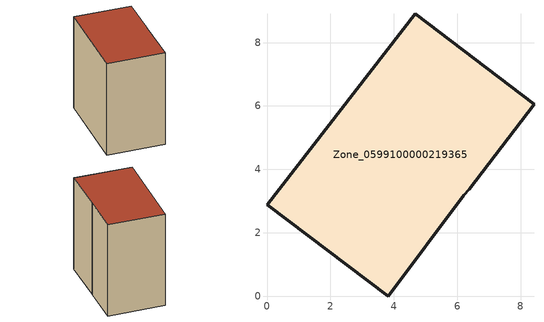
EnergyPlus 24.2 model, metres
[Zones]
Zone_0599100000219365
 floor ground (C_G): 4.67,8.91 8.42,6.06 6.38,3.37 6.2,3.18 3.83,0 0,2.89 z0.22
 wall outside (C_F): 6.38,3.37 8.42,6.06 4.67,8.91 0,2.89 3.83,0 6.2,3.18 6.38,3.37 z0.22:8.34
 roof outside (C_R): 8.42,6.06 4.67,8.91 0,2.89 3.83,0 6.2,3.18 6.38,3.37 z8.34
[BUILDING]
Pand.0599100000219365: North Axis=0; Terrain=City; Loads Convergence Tolerance Value=0.04; Temperature Convergence Tolerance Value=0.4; Solar Distribution=FullExterior; Maximum Number of Warmup Days=25; Minimum Number of Warmup Days=1
[Site:Location]
Rotterdam.The.Hague.AP_ZH_NLD Design_Conditions: Latitude=51.96; Longitude=4.45; Time Zone=1; Elevation=-4.5
[SITE:GROUNDTEMPERATURE:BUILDINGSURFACE]
18, 18, 18, 18, 18, 18, 18, 18, 18, 18, 18, 18
[MATERIAL] Thermal Absorptance=0.9; Solar Absorptance=0.7; Visible Absorptance=0.7
Name | Roughness | Thickness | Conductivity | Density | Specific Heat
G.TC.1946 | MediumSmooth | 0.15 | 1 | 540 | 1210
F.TC.1946 | Rough | 0.3 | 0.857143 | 1920 | 840
R.TC.1946 | MediumRough | 0.2 | 0.909091 | 1500 | 1000
[CONSTRUCTION]
C_G: G.TC.1946
C_F: F.TC.1946
C_R: R.TC.1946
[ZONE]
Zone_0599100000219365: Type=1; Multiplier=1; Ceiling Height=Autocalculate; Volume=Autocalculate; Floor Area=autocalculate; Part of Total Floor Area=Yes
[ZONEINFILTRATION:DESIGNFLOWRATE]
Infil_Zone_0599100000219365: Zone or ZoneList or Space or SpaceList=Zone_0599100000219365; Schedule=AlwaysOn; Design Flow Rate Calculation Method=Flow/Area; Flow Rate per Floor Area=0.003; Constant Term Coefficient=1; Temperature Term Coefficient=0; Velocity Term Coefficient=0; Velocity Squared Term Coefficient=0
[HVACTEMPLATE:ZONE:IDEALLOADSAIRSYSTEM]
Zone_0599100000219365: Maximum Heating Supply Air Temperature=50; Minimum Cooling Supply Air Temperature=13; Maximum Heating Supply Air Humidity Ratio=0.0156; Minimum Cooling Supply Air Humidity Ratio=0.0077; Heating Limit=NoLimit; Cooling Limit=NoLimit; Dehumidification Control Type=ConstantSensibleHeatRatio; Cooling Sensible Heat Ratio=0.7; Dehumidification Setpoint=60; Humidification Control Type=None; Humidification Setpoint=30; Outdoor Air Method=None; Outdoor Air Flow Rate per Person=0.00944; Outdoor Air Flow Rate per Zone Floor Area=0; Outdoor Air Flow Rate per Zone=0; Demand Controlled Ventilation Type=None; Outdoor Air Economizer Type=NoEconomizer; Heat Recovery Type=None; Sensible Heat Recovery Effectiveness=0.7; Latent Heat Recovery Effectiveness=0.65
[ZONECONTROL:THERMOSTAT]
ThermostatControl_Zone_0599100000219365: Zone or ZoneList=Zone_0599100000219365; Control Type Schedule=DualSetpointControlType; Control 1=Thermostat_Zone_0599100000219365; Temperature Difference Between Cutout And Setpoint=0
[THERMOSTATSETPOINT:DUALSETPOINT]
Thermostat_Zone_0599100000219365: Heating Setpoint Temperature Schedule=HeatingSetpoint_Zone_0599100000219365; Cooling Setpoint Temperature Schedule=CoolingSetpoint_Zone_0599100000219365
[SCHEDULE:COMPACT]
HeatingSetpoint_Zone_0599100000219365: Through: 12/31, For: AllDays, Until: 24:00, 21
CoolingSetpoint_Zone_0599100000219365: Through: 12/31, For: AllDays, Until: 24:00, 24
DualSetpointControlType: Through: 12/31, For: AllDays, Until: 24:00, 4
AlwaysOn: Through: 12/31, For: AllDays, Until: 24:00, 1
